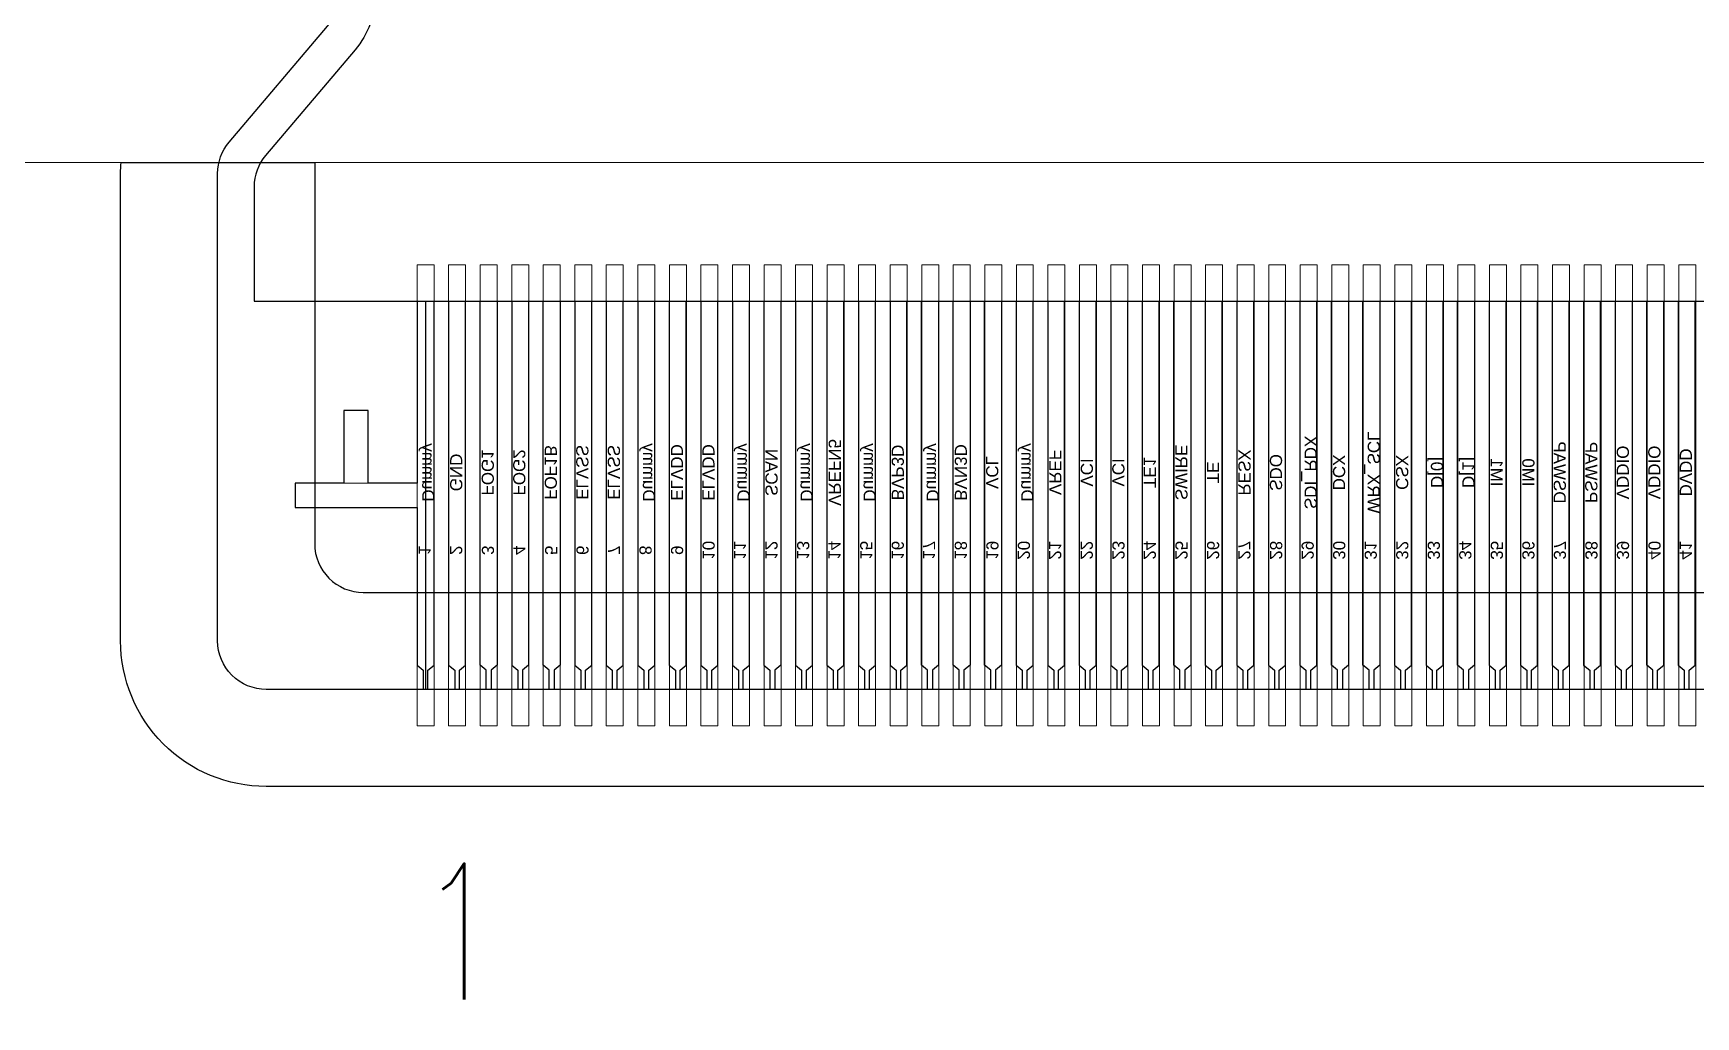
# Model space of a CAD drawing. Header units: millimetres. Extents: x 2678 to 7528, y -1679 to -1155.
# Drawn here: x 3646 to 3652.85, y -1283.55 to -1279.49 of the extents above; entities that cross this region are included whole.
import ezdxf
from ezdxf.enums import TextEntityAlignment as Align

# ---------------------------------------------------------------- set-up
doc = ezdxf.new("R2010")
doc.units = ezdxf.units.MM
for name, color, linetype in [('01 Copper', 3, 'Continuous'), ('03 Solder Resist', 6, 'Continuous'), ('06 Cutline', 4, 'Continuous'), ('09 Center_line', 1, 'Continuous'), ('13 OL no.', 190, 'Continuous'), ('14 OL name', 220, 'Continuous'), ('LCM-FPC', 30, 'Continuous')]:
    doc.layers.add(name, color=color, linetype=linetype)
doc.layers.add('Dim', color=3, linetype='Continuous', lineweight=13)
doc.styles.add('CCN-1', font='', dxfattribs={"width": 0.85})
doc.styles.get("Standard").update_dxf_attribs({"font": 'arial.ttf'})
doc.styles.add('W0$08', font='simplex', dxfattribs={"width": 0.75})
doc.styles.get('CCN-1').set_extended_font_data('SimSun')
doc.dimstyles.new('DIM-CCN', dxfattribs={"dimscale": 0.9, "dimtxt": 1.7, "dimasz": 1.2, "dimexe": 1.5, "dimexo": 0.5, "dimgap": 0.3, "dimtad": 1, "dimzin": 0, "dimdsep": 46, "dimtxsty": 'CCN-1', "dimblk": 'OPEN30', "dimcen": 0.05, "dimclrd": 256, "dimclre": 256, "dimclrt": 7, "dimadec": 0, "dimazin": 0, "dimtfac": 1, "dimtofl": 0, "dimtmove": 0, "dimatfit": 3, "dimldrblk": 'OPEN30', "dimfxl": 1, "dimtolj": 1, "dimtzin": 0, "dimlwd": -1, "dimlwe": -1, "dimarcsym": 0})

# ---------------------------------------------------------------- blocks, each defined once
blk = doc.blocks.new('WQT3T')
at = {"layer": '01 Copper'}
for points in [[(3332.745, -688.1193), (3332.745, -688.0393), (3332.72, -688.0193), (3332.72, -686.5193)], [(3332.79, -686.5193), (3332.79, -688.0193), (3332.765, -688.0393), (3332.765, -688.1193)], [(3332.875, -688.1193), (3332.875, -688.0393), (3332.85, -688.0193), (3332.85, -686.5193)], [(3332.895, -688.1193), (3332.895, -688.0393), (3332.92, -688.0193), (3332.92, -686.5193)], [(3332.9799, -686.5193), (3332.9799, -688.0193), (3333.0049, -688.0393), (3333.0049, -688.1193)], [(3333.0499, -686.5193), (3333.0499, -688.0193), (3333.0249, -688.0393), (3333.0249, -688.1193)], [(3333.1349, -688.1193), (3333.1349, -688.0393), (3333.1099, -688.0193), (3333.1099, -686.5193)], [(3333.1799, -686.5193), (3333.1799, -688.0193), (3333.1549, -688.0393), (3333.1549, -688.1193)], [(3333.2648, -688.1193), (3333.2648, -688.0393), (3333.2398, -688.0193), (3333.2398, -686.5193)], [(3333.3098, -686.5193), (3333.3098, -688.0193), (3333.2848, -688.0393), (3333.2848, -688.1193)], [(3333.3948, -688.1193), (3333.3948, -688.0393), (3333.3698, -688.0193), (3333.3698, -686.5193)], [(3333.4398, -686.5193), (3333.4398, -688.0193), (3333.4148, -688.0393), (3333.4148, -688.1193)], [(3333.5247, -688.1193), (3333.5247, -688.0393), (3333.4997, -688.0193), (3333.4997, -686.5193)], [(3333.5697, -686.5193), (3333.5697, -688.0193), (3333.5447, -688.0393), (3333.5447, -688.1193)], [(3333.6297, -686.5193), (3333.6297, -688.0193), (3333.6547, -688.0393), (3333.6547, -688.1193)], [(3333.6747, -688.1193), (3333.6747, -688.0393), (3333.6997, -688.0193), (3333.6997, -686.5193)], [(3333.7846, -688.1193), (3333.7846, -688.0393), (3333.7596, -688.0193), (3333.7596, -686.5193)], [(3333.8296, -686.5193), (3333.8296, -688.0193), (3333.8046, -688.0393), (3333.8046, -688.1193)], [(3333.9146, -688.1193), (3333.9146, -688.0393), (3333.8896, -688.0193), (3333.8896, -686.5193)], [(3333.9596, -686.5193), (3333.9596, -688.0193), (3333.9346, -688.0393), (3333.9346, -688.1193)], [(3334.0196, -686.5193), (3334.0196, -688.0193), (3334.0446, -688.0393), (3334.0446, -688.1193)], [(3334.0646, -688.1193), (3334.0646, -688.0393), (3334.0896, -688.0193), (3334.0896, -686.5193)], [(3334.1495, -686.5193), (3334.1495, -688.0193), (3334.1745, -688.0393), (3334.1745, -688.1193)], [(3334.1945, -688.1193), (3334.1945, -688.0393), (3334.2195, -688.0193), (3334.2195, -686.5193)], [(3334.3045, -688.1193), (3334.3045, -688.0393), (3334.2795, -688.0193), (3334.2795, -686.5193)], [(3334.3495, -686.5193), (3334.3495, -688.0193), (3334.3245, -688.0393), (3334.3245, -688.1193)], [(3334.4344, -688.1193), (3334.4344, -688.0393), (3334.4094, -688.0193), (3334.4094, -686.5193)], [(3334.4794, -686.5193), (3334.4794, -688.0193), (3334.4544, -688.0393), (3334.4544, -688.1193)], [(3334.5644, -688.1193), (3334.5644, -688.0393), (3334.5394, -688.0193), (3334.5394, -686.5193)], [(3334.6094, -686.5193), (3334.6094, -688.0193), (3334.5844, -688.0393), (3334.5844, -688.1193)], [(3334.6943, -688.1193), (3334.6943, -688.0393), (3334.6693, -688.0193), (3334.6693, -686.5193)], [(3334.7393, -686.5193), (3334.7393, -688.0193), (3334.7143, -688.0393), (3334.7143, -688.1193)], [(3334.7993, -686.5193), (3334.7993, -688.0193), (3334.8243, -688.0393), (3334.8243, -688.1193)], [(3334.8443, -688.1193), (3334.8443, -688.0393), (3334.8693, -688.0193), (3334.8693, -686.5193)], [(3334.9542, -688.1193), (3334.9542, -688.0393), (3334.9292, -688.0193), (3334.9292, -686.5193)], [(3334.9992, -686.5193), (3334.9992, -688.0193), (3334.9742, -688.0393), (3334.9742, -688.1193)], [(3335.0842, -688.1193), (3335.0842, -688.0393), (3335.0592, -688.0193), (3335.0592, -686.5193)], [(3335.1292, -686.5193), (3335.1292, -688.0193), (3335.1042, -688.0393), (3335.1042, -688.1193)], [(3335.2141, -688.1193), (3335.2141, -688.0393), (3335.1891, -688.0193), (3335.1891, -686.5193)], [(3335.2591, -686.5193), (3335.2591, -688.0193), (3335.2341, -688.0393), (3335.2341, -688.1193)], [(3335.3441, -688.1193), (3335.3441, -688.0393), (3335.3191, -688.0193), (3335.3191, -686.5193)], [(3335.3891, -686.5193), (3335.3891, -688.0193), (3335.3641, -688.0393), (3335.3641, -688.1193)], [(3335.579, -686.5193), (3335.579, -688.0193), (3335.604, -688.0393), (3335.604, -688.1193)], [(3335.624, -688.1193), (3335.624, -688.0393), (3335.649, -688.0193), (3335.649, -686.5193)], [(3335.709, -686.5193), (3335.709, -688.0193), (3335.734, -688.0393), (3335.734, -688.1193)], [(3335.754, -688.1193), (3335.754, -688.0393), (3335.779, -688.0193), (3335.779, -686.5193)], [(3335.8389, -686.5193), (3335.8389, -688.0193), (3335.8639, -688.0393), (3335.8639, -688.1193)], [(3335.8839, -688.1193), (3335.8839, -688.0393), (3335.9089, -688.0193), (3335.9089, -686.5193)], [(3335.9939, -688.1193), (3335.9939, -688.0393), (3335.9689, -688.0193), (3335.9689, -686.5193)], [(3336.0389, -686.5193), (3336.0389, -688.0193), (3336.0139, -688.0393), (3336.0139, -688.1193)], [(3336.1238, -688.1193), (3336.1238, -688.0393), (3336.0988, -688.0193), (3336.0988, -686.5193)], [(3336.1688, -686.5193), (3336.1688, -688.0193), (3336.1438, -688.0393), (3336.1438, -688.1193)], [(3336.2538, -688.1193), (3336.2538, -688.0393), (3336.2288, -688.0193), (3336.2288, -686.5193)], [(3336.2988, -686.5193), (3336.2988, -688.0193), (3336.2738, -688.0393), (3336.2738, -688.1193)], [(3336.3837, -688.1193), (3336.3837, -688.0393), (3336.3587, -688.0193), (3336.3587, -686.5193)], [(3336.4287, -686.5193), (3336.4287, -688.0193), (3336.4037, -688.0393), (3336.4037, -688.1193)], [(3336.4887, -686.5193), (3336.4887, -688.0193), (3336.5137, -688.0393), (3336.5137, -688.1193)], [(3336.5587, -686.5193), (3336.5587, -688.0193), (3336.5337, -688.0393), (3336.5337, -688.1193)], [(3336.6436, -688.1193), (3336.6436, -688.0393), (3336.6186, -688.0193), (3336.6186, -686.5193)], [(3336.6886, -686.5193), (3336.6886, -688.0193), (3336.6636, -688.0393), (3336.6636, -688.1193)], [(3336.7736, -688.1193), (3336.7736, -688.0393), (3336.7486, -688.0193), (3336.7486, -686.5193)], [(3336.8186, -686.5193), (3336.8186, -688.0193), (3336.7936, -688.0393), (3336.7936, -688.1193)], [(3336.9036, -688.1193), (3336.9036, -688.0393), (3336.8786, -688.0193), (3336.8786, -686.5193)], [(3336.9486, -686.5193), (3336.9486, -688.0193), (3336.9236, -688.0393), (3336.9236, -688.1193)], [(3337.0335, -688.1193), (3337.0335, -688.0393), (3337.0085, -688.0193), (3337.0085, -686.5193)], [(3337.0785, -686.5193), (3337.0785, -688.0193), (3337.0535, -688.0393), (3337.0535, -688.1193)], [(3337.1635, -688.1193), (3337.1635, -688.0393), (3337.1385, -688.0193), (3337.1385, -686.5193)], [(3337.2085, -686.5193), (3337.2085, -688.0193), (3337.1835, -688.0393), (3337.1835, -688.1193)], [(3337.2934, -688.1193), (3337.2934, -688.0393), (3337.2684, -688.0193), (3337.2684, -686.5193)], [(3337.3384, -686.5193), (3337.3384, -688.0193), (3337.3134, -688.0393), (3337.3134, -688.1193)], [(3337.3984, -686.5193), (3337.3984, -688.0193), (3337.4234, -688.0393), (3337.4234, -688.1193)], [(3337.4434, -688.1193), (3337.4434, -688.0393), (3337.4684, -688.0193), (3337.4684, -686.5193)], [(3337.5283, -686.5193), (3337.5283, -688.0193), (3337.5533, -688.0393), (3337.5533, -688.1193)], [(3337.5983, -686.5193), (3337.5983, -688.0193), (3337.5733, -688.0393), (3337.5733, -688.1193)], [(3337.6583, -686.5193), (3337.6583, -688.0193), (3337.6833, -688.0393), (3337.6833, -688.1193)], [(3337.7033, -688.1193), (3337.7033, -688.0393), (3337.7283, -688.0193), (3337.7283, -686.5193)], [(3337.8132, -688.1193), (3337.8132, -688.0393), (3337.7882, -688.0193), (3337.7882, -686.5193)], [(3337.8582, -686.5193), (3337.8582, -688.0193), (3337.8332, -688.0393), (3337.8332, -688.1193)], [(3337.9432, -688.1193), (3337.9432, -688.0393), (3337.9182, -688.0193), (3337.9182, -686.5193)], [(3337.9882, -686.5193), (3337.9882, -687.2693), (3338.1904, -687.2693), (3338.1904, -686.9693), (3338.2904, -686.9693), (3338.2904, -687.2693), (3338.4904, -687.2693), (3338.4904, -687.3693), (3337.9882, -687.3693), (3337.9882, -688.0193), (3337.9632, -688.0393), (3337.9632, -688.1193)]]:
    blk.add_lwpolyline(points, dxfattribs=at)
at = {"layer": '01 Copper', "color": 1}
for points in [[(3335.4741, -688.1193), (3335.4741, -688.0393), (3335.4491, -688.0193), (3335.4491, -686.5193)], [(3335.5191, -686.5193), (3335.5191, -688.0193), (3335.4941, -688.0393), (3335.4941, -688.1193)]]:
    blk.add_lwpolyline(points, dxfattribs=at)
at = {"layer": '03 Solder Resist'}
blk.add_lwpolyline([(3337.8701, -681.4615, 0.081869), (3337.8886, -681.5738), (3338.1495, -682.3437, -0.081869), (3338.1601, -682.4079), (3338.1601, -685.2564, 0.177691), (3338.2432, -685.4828), (3338.6126, -685.9184, -0.177691), (3338.6601, -686.0477), (3338.6601, -686.5193), (3326.4601, -686.5193), (3326.4601, -686.0477, -0.177691), (3326.5076, -685.9184), (3326.877, -685.4828, 0.177691), (3326.9601, -685.2564), (3326.9601, -682.4079, -0.081869), (3326.9707, -682.3437), (3327.2316, -681.5738, 0.081869), (3327.2501, -681.4615), (3327.2501, -679.0869), (3337.8701, -679.0869)], format="xyb", close=True, dxfattribs=at)
at = {"layer": '06 Cutline', "linetype": 'Continuous'}
blk.add_lwpolyline([(3326.5101, -688.1193), (3338.6101, -688.1193, 0.414214), (3338.8101, -687.9193), (3338.8101, -685.9927, 0.177691), (3338.7626, -685.8633), (3338.3576, -685.3858, -0.177691), (3338.3101, -685.2564), (3338.3101, -682.3831, 0.081869), (3338.2995, -682.3189), (3338.0307, -681.5257, -0.081869), (3338.0201, -681.4615), (3338.0201, -679.2188, -0.155127), (3338.0568, -679.1033), (3338.1619, -678.9547, 0.155127), (3338.1986, -678.8392), (3338.1986, -678.6269, 0.414214), (3338.0986, -678.5269), (3327.0216, -678.5269, 0.414214)], format="xyb", dxfattribs=at)
at = {"layer": '09 Center_line'}
blk.add_line((3337.9532, -686.5191), (3337.9532, -688.1191), dxfattribs=at)
at = {"layer": '13 OL no.'}
for s, p in [('41', (3332.7839, -687.5458)), ('40', (3332.913, -687.5458)), ('39', (3333.0429, -687.5458)), ('38', (3333.1728, -687.5458)), ('37', (3333.3028, -687.5458)), ('36', (3333.4327, -687.5458)), ('35', (3333.5627, -687.5458)), ('34', (3333.6927, -687.5458)), ('33', (3333.8226, -687.5458)), ('32', (3333.9526, -687.5458)), ('31', (3334.0825, -687.5458)), ('30', (3334.2125, -687.5458)), ('29', (3334.3425, -687.5458)), ('28', (3334.4724, -687.5458)), ('27', (3334.6032, -687.5458)), ('26', (3334.7323, -687.5458)), ('25', (3334.8623, -687.5458)), ('24', (3334.9931, -687.5458)), ('23', (3335.1222, -687.5458)), ('22', (3335.253, -687.5458)), ('21', (3335.383, -687.5458)), ('20', (3335.5121, -687.5458)), ('19', (3335.642, -687.5458)), ('18', (3335.772, -687.5458)), ('17', (3335.9028, -687.5458)), ('16', (3336.0319, -687.5458)), ('15', (3336.1618, -687.5458)), ('14', (3336.2926, -687.5458)), ('13', (3336.4217, -687.5458)), ('12', (3336.5525, -687.5458)), ('11', (3336.6825, -687.5458)), ('10', (3336.8116, -687.5458)), ('9', (3336.9416, -687.5458)), ('8', (3337.0715, -687.5458)), ('7', (3337.2015, -687.5458)), ('6', (3337.3314, -687.5458)), ('5', (3337.4605, -687.5458)), ('4', (3337.592, -687.5458)), ('3', (3337.7212, -687.5458)), ('2', (3337.8521, -687.5458)), ('1', (3337.982, -687.5458))]:
    blk.add_text(s, height=0.05, rotation=90, dxfattribs=at).set_placement(p, align=Align.CENTER)
at = {"layer": '14 OL name'}
for s, p in [('WRX_SCL', (3334.0702, -687.2251)), ('SDI_RDX', (3334.3301, -687.2251)), ('DVDD', (3332.7837, -687.2251)), ('VDDIO', (3332.9136, -687.2251)), ('VDDIO', (3333.0436, -687.2251)), ('PSWAP', (3333.1735, -687.2251)), ('DSWAP', (3333.3035, -687.2251)), ('RESX', (3334.603, -687.2251)), ('SWIRE', (3334.8629, -687.2251)), ('VREF', (3335.3827, -687.2251)), ('Dummy', (3335.498, -687.2251)), ('BVN3D', (3335.7719, -687.2251)), ('Dummy', (3335.8879, -687.2251)), ('BVP3D', (3336.0318, -687.2251)), ('Dummy', (3336.1478, -687.2251)), ('VREFN5', (3336.2916, -687.2251)), ('Dummy', (3336.4077, -687.2251)), ('SCAN', (3336.5523, -687.2251)), ('Dummy', (3336.6676, -687.2251)), ('ELVDD', (3336.8122, -687.2251)), ('ELVDD', (3336.9422, -687.2251)), ('Dummy', (3337.0575, -687.2251)), ('ELVSS', (3337.2021, -687.2251)), ('ELVSS', (3337.3321, -687.2251)), ('FOF1B', (3337.4621, -687.2251)), ('FOG2', (3337.592, -687.2251)), ('FOG1', (3337.722, -687.2251)), ('Dummy', (3337.9671, -687.2251)), ('IM0', (3333.4328, -687.2251)), ('IM1', (3333.5636, -687.2251)), ('D[1]', (3333.6797, -687.2251)), ('D[0]', (3333.8096, -687.2251)), ('CSX', (3333.9532, -687.2251)), ('DCX', (3334.2132, -687.2251)), ('SDO', (3334.4731, -687.2251)), ('TE', (3334.733, -687.2251)), ('TE1', (3334.9931, -687.2251)), ('VCI', (3335.1228, -687.2251)), ('VCI', (3335.2528, -687.2251)), ('VCL', (3335.6427, -687.2251)), ('GND', (3337.8519, -687.2251))]:
    blk.add_text(s, height=0.05, rotation=90, dxfattribs=at).set_placement(p, align=Align.CENTER)
blk = doc.blocks.new('*U110')
at = {"layer": 'LCM-FPC', "color": 1, "lineweight": 5}
blk.add_lwpolyline([(-0.035, 0.95), (0.035, 0.95), (0.035, -0.95), (-0.035, -0.95)], close=True, dxfattribs=at)
blk = doc.blocks.new('*U111')
at = {"color": 0, "linetype": 'ByBlock', "lineweight": -2}
for p in [(0, 0), (0.13, 0), (0.26, 0), (0.39, 0), (0.52, 0), (0.65, 0), (0.78, 0), (0.91, 0), (1.04, 0), (1.17, 0), (1.3, 0), (1.43, 0), (1.56, 0), (1.69, 0), (1.82, 0), (1.95, 0), (2.08, 0), (2.21, 0), (2.34, 0), (2.47, 0), (2.6, 0), (2.73, 0), (2.86, 0), (2.99, 0), (3.12, 0), (3.25, 0), (3.38, 0), (3.51, 0), (3.64, 0), (3.77, 0), (3.9, 0), (4.03, 0), (4.16, 0), (4.29, 0), (4.42, 0), (4.55, 0), (4.68, 0), (4.81, 0), (4.94, 0), (5.07, 0), (5.2, 0)]:
    blk.add_blockref('*U110', p, dxfattribs=at)
blk = doc.blocks.new('_Open30')
at = {"color": 0, "linetype": 'ByBlock', "lineweight": -2}
for p, q in [((-1, 0.2679), (0, 0)), ((0, 0), (-1, -0.2679)), ((0, 0), (-1, 0))]:
    blk.add_line(p, q, dxfattribs=at)
blk = doc.blocks.new('*D174')
at = {"layer": 'Defpoints', "color": 0}
for p in [(3653.0362, -1271.316), (3644.1465, -1274.0068), (3653.0362, -1274.0068)]:
    blk.add_point(p, dxfattribs=at)
at = {"layer": 'Dim'}
for p, q in [((3644.1465, -1270.236), (3644.1465, -1269.156)), ((3652.5862, -1271.316), (3642.7965, -1271.316)), ((3652.5862, -1274.0068), (3642.7965, -1274.0068)), ((3644.1465, -1275.0868), (3644.1465, -1280.2305))]:
    blk.add_line(p, q, dxfattribs=at)
at = {"layer": 'Dim', "xscale": 1.08, "yscale": 1.08, "zscale": 1.08}
for p, rotation in [((3644.1465, -1271.316), 270), ((3644.1465, -1274.0068), 90)]:
    blk.add_blockref('_Open30', p, dxfattribs=dict(at, rotation=rotation))
at = {"layer": 'Dim', "color": 7, "insert": (3643.1115, -1278.1987), "char_height": 1.53, "attachment_point": 5, "rotation": 90, "style": 'CCN-1'}
blk.add_mtext('\\A1;2.69', dxfattribs=at)

msp = doc.modelspace()

# ---------------------------------------------------------------- linework, layer by layer
at = {"linetype": 'Continuous'}
msp.add_lwpolyline([(3647.1558, -1280.0269), (3647.1558, -1281.5984, 0.414214), (3647.3558, -1281.7984), (3658.6558, -1281.7984, 0.414214), (3658.8558, -1281.5984), (3658.8558, -1280.0269), (3659.6541, -1280.0269, -0.018749), (3659.6558, -1280.0718), (3659.6558, -1281.9984, -0.414214), (3659.0558, -1282.5984), (3646.9558, -1282.5984, -0.414214), (3646.3558, -1281.9984), (3646.3558, -1280.0718, -0.018749), (3646.3575, -1280.0269)], format="xyb", close=True, dxfattribs=at)
at = {"layer": 'LCM-FPC', "lineweight": 5}
msp.add_lwpolyline([(3648.0051, -1298.747, -0.414214), (3648.5051, -1299.247), (3648.5051, -1317.012, -0.414214), (3648.0051, -1317.506), (3647.5051, -1317.506, 0.414214), (3647.0051, -1318.006), (3647.0051, -1320.806, 0.414214), (3647.5051, -1321.306), (3654.5051, -1321.306, 0.414214), (3655.0051, -1320.806), (3655.0051, -1318.006, 0.414214), (3654.5051, -1317.506), (3654.0051, -1317.506, -0.414214), (3653.5051, -1317.012), (3653.5051, -1299.247, -0.414214), (3654.0051, -1298.747), (3666.7702, -1298.747, 0.41424), (3667.2702, -1298.247), (3667.2687, -1280.5268, 0.414187), (3666.7687, -1280.0269), (3639.3451, -1280.0269, 0.414214), (3638.8451, -1280.5269), (3638.8451, -1298.247, 0.414214), (3639.3451, -1298.747)], format="xyb", close=True, dxfattribs=at)
at = {"layer": 'LCM-FPC', "color": 1, "lineweight": 5}
for points in [[(3647.2755, -1281.0484), (3647.3755, -1281.0484), (3647.3755, -1281.3484), (3647.2755, -1281.3484)], [(3647.0755, -1281.3484), (3647.5777, -1281.3484), (3647.5777, -1281.4484), (3647.0755, -1281.4484)]]:
    msp.add_lwpolyline(points, close=True, dxfattribs=at)

# ---------------------------------------------------------------- block references
at = {"color": 42}
msp.add_blockref('*U111', (3647.6127, -1281.3984), dxfattribs=at)
at = {"layer": 'Dim', "color": 42, "xscale": -1}
msp.add_blockref('WQT3T', (6985.5659, -594.0791), dxfattribs=at)

# ---------------------------------------------------------------- texts
at = {"color": 1, "style": 'W0$08', "width": 0.75}
msp.add_text('1', height=0.56, dxfattribs=at).set_placement((3647.574, -1283.4763))

# ---------------------------------------------------------------- dimensions: what is measured, and where the dimension line sits
at = {"layer": 'Dim'}
dim = msp.add_linear_dim(base=(3644.1465, -1274.0068), p1=(3653.0362, -1271.316), p2=(3653.0362, -1274.0068), angle=90, dimstyle='DIM-CCN', override={"dimarcsym": 1}, dxfattribs=at)
dim.commit()
dim.dimension.update_dxf_attribs({"geometry": '*D174', "text_midpoint": (3643.1115, -1278.1987)})

doc.saveas('drawing.dxf')
